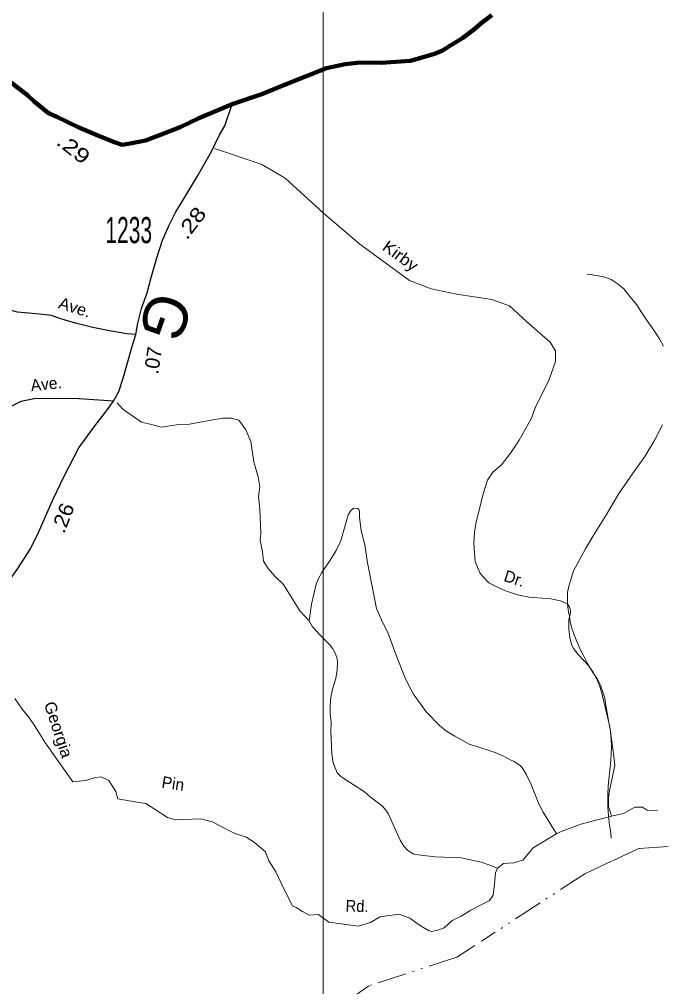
# Model space of a CAD drawing. Extents: x 339659 to 397320, y 203594 to 253409.
# Drawn here: x 354967 to 356071, y 226455 to 228117 of the extents above; entities that cross this region are included whole.
import ezdxf
from ezdxf.enums import TextEntityAlignment as Align

# ---------------------------------------------------------------- set-up
doc = ezdxf.new("R2010")
doc.units = 0
doc.header["$LTSCALE"] = 10
doc.linetypes.add('DASH_DOUBLE_DOT', pattern=[9.2, 5, -1.2, 0.3, -1.2, 0.3, -1.2])
for name, color, linetype, lineweight in [('10', 7, 'Continuous', 40), ('11', 7, 'Continuous', 40), ('17', 7, 'Continuous', 40), ('29', 7, 'Continuous', 120), ('32', 7, 'Continuous', 25), ('35', 7, 'Continuous', 13), ('59', 7, 'DASH_DOUBLE_DOT', 13), ('62', 7, 'Continuous', 13), ('63', 7, 'Continuous', 13), ('8', 7, 'Continuous', 25)]:
    doc.layers.add(name, color=color, linetype=linetype, lineweight=lineweight)
doc.layers.add('22', color=7, linetype='Continuous')

msp = doc.modelspace()

# ---------------------------------------------------------------- linework, layer by layer
at = {"layer": '29'}
for points in [[(355332.75, 227971.07), (355383.77, 227988.75), (355422.91, 228004.44), (355495.15, 228033.2), (355527.43, 228040.16), (355547.67, 228042.1), (355574.93, 228042.88), (355589.33, 228042.1), (355639.56, 228046), (355681.06, 228058.02), (355694.68, 228063.47), (355707.14, 228071.66), (355729.21, 228084.89), (355747.9, 228098.92), (355763.47, 228112.16), (355779.31, 228124.53)], [(354919.8, 228041.7), (354953.7, 228008.19), (354981.64, 227985.95), (354992.68, 227975.97), (355017.18, 227955.74), (355030.27, 227949.85), (355068.16, 227931.85), (355105.93, 227915.64), (355130.63, 227906.14), (355143.7, 227901.62), (355157.72, 227903.76), (355183.78, 227908.98), (355200.65, 227915.4), (355243.31, 227931.97), (355274.57, 227946.84), (355332.75, 227971.07)]]:
    msp.add_lwpolyline(points, dxfattribs=at)
at = {"layer": '32'}
for points in [[(355167.29, 227575.31), (355171.04, 227594.77), (355177.28, 227619.95), (355186.63, 227647.32), (355193.5, 227673.23), (355203.48, 227707.25), (355213.05, 227737.33), (355224.9, 227763.24), (355235.92, 227786.03), (355249.86, 227808.4), (355274.19, 227848.57), (355297.42, 227889.92), (355310.74, 227917.52), (355320.25, 227934.02), (355332.75, 227971.07)], [(355167.29, 227575.31), (355151.9, 227576.35), (355135.14, 227579.59), (355119.37, 227582.38), (355093.39, 227587.48), (355068.35, 227593.98), (355047.47, 227599.55), (355033.39, 227604.12), (355022.43, 227608.37), (355001.86, 227610.28), (354976.51, 227612.53), (354963.9, 227613.88), (354896.64, 227632), (354866.96, 227638.96), (354834.49, 227648.24), (354814.54, 227659.84), (354761.67, 227692.8), (354739.24, 227701.62), (354716.51, 227702.09), (354635.8, 227675.17), (354616.78, 227673.31), (354477.21, 227689.4), (354395.28, 227689.15)], [(355128.82, 227460.95), (355137.97, 227477.7), (355145.66, 227500.59), (355160.64, 227552.83), (355167.29, 227575.31)], [(355128.82, 227460.95), (355069.75, 227465.11), (354995.3, 227465.53), (354969.71, 227460.32), (354946.04, 227448.33), (354923.54, 227439.93), (354885.81, 227424.72), (354860.26, 227416.49), (354845.92, 227415.27), (354811.34, 227416.49), (354781.9, 227417.79), (354771.41, 227414.93), (354745.53, 227400.03), (354734.71, 227388.76), (354717.39, 227377.93), (354694.44, 227376.63), (354669.33, 227376.63), (354610.02, 227380.96)], [(354918, 227100.86), (354920.22, 227108.75), (354927.84, 227124.01), (354940.55, 227139.27), (354963.43, 227171.48), (354986.3, 227207.08), (355000.29, 227235.04), (355024, 227289.98), (355044.59, 227333.06), (355069.54, 227380.82), (355095.96, 227417.03), (355116.96, 227444.19), (355128.82, 227460.95)]]:
    msp.add_lwpolyline(points, dxfattribs=at)
at = {"layer": '35'}
for points in [[(355985.25, 226747.38), (355980.19, 226764.59), (355980, 226779.8), (355980.87, 226788.39), (355990.71, 226835.02), (355989.33, 226850.95), (355982.23, 226901.12), (355969.14, 226957.01), (355965.87, 226968.78), (355961.88, 226979.26), (355953.8, 226995.33), (355945.03, 227007.11), (355927.79, 227025.37), (355919.59, 227035.93), (355916.14, 227043.31), (355913.36, 227054.37), (355911.97, 227069.7), (355911.77, 227084.91), (355914.63, 227097.66), (355914.71, 227101.96), (355912.43, 227108.11), (355909.52, 227112.47), (355897.52, 227117.72), (355881.08, 227121.15), (355843.42, 227124.1), (355823.4, 227128.3), (355802.82, 227135.02), (355791.32, 227140.25), (355774.48, 227148.59), (355764.48, 227158.7), (355758.53, 227166.12), (355750.6, 227185.29), (355748.43, 227216.45), (355749.52, 227235.93), (355752.47, 227253.58), (355764.87, 227303.26), (355772.21, 227325.02), (355781.16, 227338.76), (355796.27, 227351.58), (355811.38, 227371.73), (355826.49, 227393.71), (355847.27, 227430.35), (355854.83, 227452.33), (355877.5, 227496.29), (355888.83, 227529.27), (355888.83, 227547.59), (355879.39, 227562.24), (355839.72, 227597.05), (355809.49, 227624.53), (355779.27, 227635.52), (355718.82, 227644.68), (355675.37, 227653.83), (355637.58, 227668.49), (355552.57, 227730.77), (355490.23, 227783.9), (355424.11, 227844.35), (355382.55, 227868.16), (355302.42, 227895.13)], [(355465.24, 227083.55), (355449.27, 227100.48), (355421.31, 227145.83), (355406.46, 227159.98), (355394.83, 227173.32), (355386.99, 227185.84), (355385.1, 227201.96), (355381.31, 227221.87), (355382.25, 227233.24), (355380.36, 227274.95), (355378.46, 227296.75), (355380.36, 227313.82), (355377.52, 227330.88), (355369.94, 227356.47), (355365.2, 227391.55), (355356.68, 227411.45), (355344.61, 227428.4), (355331.83, 227431.48), (355316.96, 227431.48), (355287.22, 227426.52), (355259.41, 227421.45), (355241.19, 227420.85), (355210.88, 227416.45), (355196.34, 227419.95), (355177.33, 227424.86), (355145.06, 227447.11), (355135.09, 227457.77)], [(355890.4, 226717.07), (355867.64, 226754.34), (355859.54, 226769.81), (355847.08, 226801.87), (355839.01, 226818.64), (355832.04, 226830.39), (355827.83, 226834.78), (355816.47, 226842.41), (355811.01, 226844.42), (355798.45, 226851.47), (355785.16, 226857.34), (355750.17, 226868.75), (355741.61, 226870.82), (355715.78, 226884.94), (355701.45, 226893.83), (355690.12, 226902.76), (355666.4, 226927.15), (355644.69, 226957.1), (355636.58, 226971.97), (355629.68, 226986.81), (355616.53, 227019.49), (355600.69, 227063.23), (355592.02, 227080.01), (355581.11, 227104.64), (355565.68, 227183.19), (355561.09, 227213.8), (355554.96, 227237.83), (355552.04, 227261.7), (355551.73, 227271.41), (355550.6, 227274.54), (355548.73, 227276.37), (355542.05, 227277.21), (355537.78, 227273.69), (355532.6, 227265.29), (355519.81, 227221.12), (355511.97, 227204.27), (355501.73, 227187.47), (355487.11, 227166.55), (355480.68, 227155.08), (355477.4, 227146.64), (355469.11, 227112.09), (355465.24, 227083.55)], [(355789.28, 226658.36), (355774.19, 226664.27), (355760.96, 226668.33), (355726.4, 226676.03), (355681.92, 226677.82), (355657.56, 226680.41), (355645.4, 226682.55), (355635.21, 226688.36), (355628.16, 226695.91), (355621.66, 226706.44), (355601.07, 226752.17), (355595.14, 226760.8), (355591.61, 226764.57), (355570.72, 226780.4), (355560.59, 226789.3), (355525.23, 226812.22), (355519.91, 226816.03), (355513.33, 226822.36), (355506.46, 226839.01), (355504.48, 226854.96), (355502.56, 226894.01), (355502.96, 226909.21), (355501.54, 226922.75), (355501.34, 226937.96), (355502.42, 226951.95), (355505.2, 226965.9), (355511.27, 226984.08), (355513.46, 226998.65), (355513.85, 227013.24), (355512.9, 227020.57), (355510.05, 227028.03), (355505.99, 227035.41), (355500.04, 227042.94), (355484.05, 227058.66), (355471.03, 227073.03), (355465.24, 227083.55)], [(354959.48, 226949.94), (354972.13, 226931.43), (354984.78, 226915.85), (354994.02, 226901.74), (355011.05, 226874.96), (355059.27, 226806.89), (355080.68, 226808.84), (355098.19, 226814.19), (355107.92, 226815.17), (355121.06, 226808.84), (355132.74, 226789.85), (355136.14, 226777.19), (355172.27, 226771.16), (355184.31, 226769.4), (355200.37, 226759.18), (355221.77, 226745.06), (355235.45, 226741.19), (355278.46, 226743.21), (355299.22, 226737.77), (355312.93, 226730.55), (355337.34, 226717.85), (355357.36, 226711.47), (355371.77, 226701.88), (355390.49, 226686.28), (355396.18, 226671.12), (355408.33, 226652.22), (355421.76, 226622.77), (355436.91, 226593.39), (355442.99, 226590.38), (355453.78, 226583.52), (355465.46, 226577.68), (355481.34, 226578.64), (355498.89, 226565.5), (355549.52, 226558.79), (355570.84, 226564.7), (355587.6, 226574.69), (355620.16, 226579.22), (355638.33, 226572.53), (355652.48, 226561.95), (355660.88, 226556.78), (355671.65, 226550.36), (355675.84, 226549.28), (355686.29, 226551.47), (355697.38, 226555.45), (355711.42, 226568.21), (355726.6, 226576), (355743.31, 226585.85), (355775.11, 226602.67), (355781.41, 226611.94), (355784, 226631.21), (355785.85, 226650.11), (355789.28, 226658.36)], [(355985.25, 226747.38), (356005.46, 226752.28), (356025.08, 226763.06), (356038.4, 226763.27), (356047.08, 226757.15), (356064.21, 226758.12)], [(355890.4, 226717.07), (355898.48, 226721.11), (355932.35, 226733.64), (355985.25, 226747.38)], [(355789.28, 226658.36), (355799.55, 226666.04), (355817.33, 226667.53), (355832.51, 226671.97), (355850.29, 226693.47), (355890.4, 226717.07)]]:
    msp.add_lwpolyline(points, dxfattribs=at)
at = {"layer": '59'}
msp.add_line((355985.33, 226670.16), (355975.37, 226665.53), dxfattribs=at)
for points in [[(356082.6, 226695.61), (356032.22, 226691.92), (355985.33, 226670.16)], [(355975.37, 226665.53), (355939.25, 226648.77), (355761.58, 226532.77)], [(355750.12, 226525.29), (355719.19, 226505.09), (355568, 226456.11), (355495.16, 226404.53), (355335.16, 226225.66)]]:
    msp.add_lwpolyline(points, dxfattribs=at)
at = {"layer": '62'}
for points in [[(355943.31, 227678.86), (355950, 227678.67), (355954.84, 227677.33), (355959.12, 227676.59), (355965.19, 227675.81), (355973.69, 227673.73), (355984.53, 227669.78), (355996.53, 227662.12), (356006.06, 227653.91), (356016.66, 227640.8), (356028.47, 227626.44), (356036.03, 227614.62), (356046.59, 227599.08), (356057.72, 227582.91), (356068.25, 227566.75), (356074.66, 227555.59)], [(356072.62, 227420.22), (356059.72, 227394.36), (356042.41, 227365.56), (356021.47, 227336.27), (355997.91, 227302.16), (355974.88, 227263.16), (355953.75, 227229.59), (355940.31, 227206.81), (355930.03, 227188.17), (355919.75, 227169.56), (355915.69, 227156.25), (355911.66, 227142.95), (355909.53, 227132.03), (355909.22, 227121.67), (355909.56, 227111.89), (355911, 227098.42), (355912.66, 227091.08), (355914.22, 227082.48), (355916.38, 227072.67), (355920.31, 227060.95), (355924.31, 227050.48), (355927.75, 227042.45), (355931.75, 227033.19), (355936.97, 227023.89), (355942.16, 227013.38), (355949.16, 227001.58), (355954.38, 226992.89), (355960.81, 226982.97), (355966.59, 226971.81), (355969.38, 226962.58), (355973.91, 226950.25), (355975.41, 226938), (355977.47, 226925.14), (355980.66, 226908.58), (355982.81, 226896.94), (355984.75, 226880.39), (355984.94, 226865.77), (355984.66, 226855.41), (355983.69, 226842.62), (355982, 226826.81), (355980.31, 226810.39), (355979.41, 226798.83), (355979, 226784.19), (355978.66, 226772.61), (355979.03, 226764.66), (355979.38, 226754.28), (355980.28, 226744.48), (355981.28, 226735.94), (355982.84, 226726.12), (355983.88, 226719.38), (355984.78, 226709.61)]]:
    msp.add_lwpolyline(points, dxfattribs=at)
at = {"layer": '63'}
msp.add_lwpolyline([(352684.57, 228213.44), (355489.13, 228213.44), (355489.13, 224768.61), (352684.57, 224768.61)], close=True, dxfattribs=at)

# ---------------------------------------------------------------- texts
at = {"layer": '10'}
for s, rotation, width, p in [('Kirby', 323.771, 1.1, (355616.48, 227702.55)), ('Georgia', 288.293, 1.05, (355024.81, 226893.24)), ('Rd.', 358.314, 0.95, (355547.46, 226583.25))]:
    msp.add_text(s, height=20, rotation=rotation, dxfattribs=dict(at, width=width)).set_placement(p, align=Align.CENTER)
for s, rotation, p in [('Dr.', 341.925, (355815.36, 227146.71)), ('Pin', 351.456, (355229.83, 226793.88))]:
    msp.add_text(s, height=20, rotation=rotation, dxfattribs=at).set_placement(p, align=Align.CENTER)
at = {"layer": '11', "width": 1.05}
msp.add_text('Ave.', height=20, rotation=342.192, dxfattribs=at).set_placement((355059.51, 227612.69), align=Align.CENTER)
at = {"layer": '11'}
msp.add_text('Ave.', height=20, rotation=5.96, dxfattribs=at).set_placement((355014.25, 227480.64), align=Align.CENTER)
at = {"layer": '17'}
for s, rotation, width, p in [('.29', 322.061, 1.3, (355052.64, 227884.84)), ('.28', 52.644, 1.25, (355272.57, 227759.62)), ('.26', 68.931, 1.1, (355053.31, 227255.69))]:
    msp.add_text(s, height=25, rotation=rotation, dxfattribs=dict(at, width=width)).set_placement(p, align=Align.CENTER)
msp.add_text('.07', height=25, rotation=81.259, dxfattribs=at).set_placement((355209.15, 227528.94), align=Align.CENTER)
at = {"layer": '22'}
msp.add_text('G', height=75, rotation=250.508, dxfattribs=at).set_placement((355183.04, 227617.16), align=Align.CENTER)
at = {"layer": '8', "width": 0.6}
msp.add_text('1233', height=45, dxfattribs=at).set_placement((355155.1, 227732.43), align=Align.CENTER)

doc.saveas('drawing.dxf')
